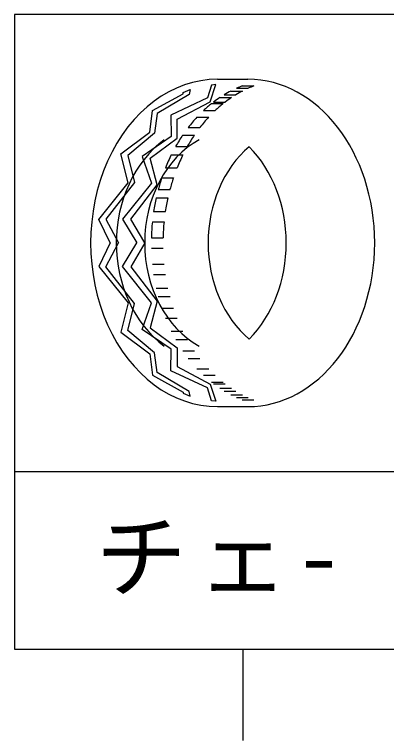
# Model space of a CAD drawing. Units: millimetres, scale not verified. Extents: x 40000 to 680000, y 20000 to 380000.
# Drawn here: x 209376 to 216708, y 326776 to 341078 of the extents above; entities that cross this region are included whole.
import ezdxf
from ezdxf.enums import TextEntityAlignment as Align

# ---------------------------------------------------------------- set-up
doc = ezdxf.new("R2010")
doc.units = ezdxf.units.MM
doc.header["$LTSCALE"] = 1000
doc.layers.add('M-STR-STRC', color=7, linetype='Continuous', lineweight=25)
doc.styles.add('ＭＳ ゴシック', font='')
doc.styles.get('ＭＳ ゴシック').set_extended_font_data('MS Gothic')

msp = doc.modelspace()

# ---------------------------------------------------------------- linework, layer by layer
at = {"layer": 'M-STR-STRC'}
for p, q in [((227376, 341078), (209376, 341078)), ((209376, 341078), (209376, 328578)), ((213377, 339802), (213975, 339802)), ((213377, 339802), (213975, 339802)), ((213638, 339569), (213869, 339569)), ((213755, 339625), (213985, 339625)), ((213864, 339670), (214094, 339670)), ((213422, 339440), (213652, 339440)), ((213508, 339496), (213739, 339496)), ((213262, 339324), (213492, 339324)), ((213299, 339353), (213530, 339353)), ((213102, 339185), (213332, 339185)), ((212973, 339056), (213204, 339056)), ((212801, 338853), (213031, 338853)), ((212691, 338701), (212921, 338701)), ((212553, 338478), (212783, 338478)), ((212467, 338316), (212697, 338316)), ((212352, 338060), (212583, 338060)), ((212279, 337860), (212509, 337860)), ((212210, 337633), (212441, 337633)), ((212169, 337467), (212400, 337467)), ((212119, 337199), (212350, 337199)), ((212093, 336994), (212324, 336994)), ((212074, 336679), (212304, 336679)), ((212074, 336477), (212304, 336477)), ((212093, 336162), (212324, 336162)), ((212119, 335957), (212350, 335957)), ((212169, 335689), (212400, 335689)), ((212210, 335523), (212441, 335523)), ((212279, 335296), (212509, 335296)), ((212352, 335095), (212583, 335095)), ((212467, 334840), (212697, 334840)), ((212553, 334677), (212783, 334677)), ((212691, 334455), (212921, 334455)), ((212801, 334303), (213031, 334303)), ((212973, 334100), (213204, 334100)), ((213102, 333971), (213332, 333971)), ((213262, 333832), (213492, 333832)), ((213299, 333803), (213530, 333803)), ((213422, 333716), (213652, 333716)), ((213508, 333660), (213739, 333660)), ((213638, 333587), (213869, 333587)), ((213755, 333531), (213985, 333531)), ((213864, 333486), (214094, 333486)), ((213377, 333353), (213975, 333353)), ((213377, 333353), (213975, 333353)), ((209376, 332078), (227376, 332078)), ((209376, 332078), (227376, 332078)), ((209376, 332078), (227376, 332078)), ((209376, 328578), (227376, 328578)), ((213876, 328578), (213876, 326776))]:
    msp.add_line(p, q, dxfattribs=at)
for points in [[(211942, 336578), (211672, 337047), (212188, 337723), (212050, 338250), (212580, 338644), (212580, 339015), (213236, 339358), (213347, 339698), (213260, 339688), (213178, 339434), (212460, 339097), (212464, 338673), (211895, 338281), (212078, 337756), (211503, 337045), (211790, 336578)], [(211261, 336578), (211039, 337039), (211617, 337759), (211469, 338334), (212042, 338761), (212094, 339185), (212703, 339515), (212703, 339539), (212837, 339599), (212821, 339505), (212188, 339131), (212137, 338741), (211612, 338301), (211742, 337770), (211177, 337049), (211424, 336578)], [(211261, 336578), (211039, 336117), (211617, 335397), (211469, 334822), (212042, 334395), (212094, 333971), (212703, 333641), (212703, 333617), (212837, 333557), (212821, 333650), (212188, 334025), (212137, 334415), (211612, 334855), (211742, 335386), (211177, 336107), (211424, 336578)], [(211942, 336578), (211672, 336109), (212188, 335433), (212050, 334906), (212580, 334512), (212580, 334141), (213236, 333797), (213347, 333458), (213260, 333467), (213178, 333722), (212460, 334059), (212464, 334483), (211895, 334875), (212078, 335400), (211503, 336111), (211790, 336578)]]:
    msp.add_lwpolyline(points, dxfattribs=at)
for centre, major_axis, ratio, start_param, end_param in [((213377, 336578), (0, 3225), 0.77547, 0, 3.141593), ((213377, 336578), (0, 3225), 0.77547, 0, 3.141593), ((213975, 336578), (0, 3225), 0.77547, 3.141593, 6.283185), ((213975, 336578), (0, 3225), 0.77547, 3.141593, 6.283185), ((214573, 336578), (0, 3225), 0.77547, 0.383146, 0.439885), ((214803, 336578), (0, 3225), 0.77547, 0.383146, 0.439885), ((214573, 336578), (0, 3225), 0.77547, 0.287667, 0.333409), ((214803, 336578), (0, 3225), 0.77547, 0.287667, 0.333409), ((214573, 336578), (0, 3225), 0.77547, 0.478496, 0.534373), ((214803, 336578), (0, 3225), 0.77547, 0.478496, 0.534373), ((214573, 336578), (0, 3225), 0.77547, 0.551838, 0.629065), ((214803, 336578), (0, 3225), 0.77547, 0.551838, 0.629065), ((214573, 336578), (0, 3225), 0.77547, 0.694268, 0.787764), ((214803, 336578), (0, 3225), 0.77547, 0.694268, 0.787764), ((214573, 336578), (0, 3225), 0.77547, 0.852201, 0.940483), ((214803, 336578), (0, 3225), 0.77547, 0.852201, 0.940483), ((213417, 336578), (0, 2409), 0.844732, 0.565941, 2.575652), ((213762, 336578), (0, 2229), 0.816644, 0.422297, 2.719295), ((215013, 336578), (0, 2276), 0.79973, 0.587963, 2.55363), ((212734, 336578), (0, 2452), 0.815092, 3.829861, 5.594917), ((214573, 336578), (0, 3225), 0.77547, 1.001469, 1.093074), ((214803, 336578), (0, 3225), 0.77547, 1.001469, 1.093074), ((214573, 336578), (0, 3225), 0.77547, 1.161878, 1.237398), ((214803, 336578), (0, 3225), 0.77547, 1.161878, 1.237398), ((214573, 336578), (0, 3225), 0.77547, 1.291544, 1.376956), ((214803, 336578), (0, 3225), 0.77547, 1.291544, 1.376956), ((214573, 336578), (0, 3225), 0.77547, 1.441412, 1.539534), ((214803, 336578), (0, 3225), 0.77547, 1.441412, 1.539534)]:
    msp.add_ellipse(centre, major_axis=major_axis, ratio=ratio, start_param=start_param, end_param=end_param, dxfattribs=at)

# ---------------------------------------------------------------- texts
at = {"layer": 'M-STR-STRC', "style": 'ＭＳ ゴシック'}
for s, p in [('チ', (211876, 329340)), ('ェ', (213876, 329336)), ('-', (215376, 329340))]:
    msp.add_text(s, height=1320, dxfattribs=at).set_placement(p, align=Align.BOTTOM_CENTER)

doc.saveas('drawing.dxf')
